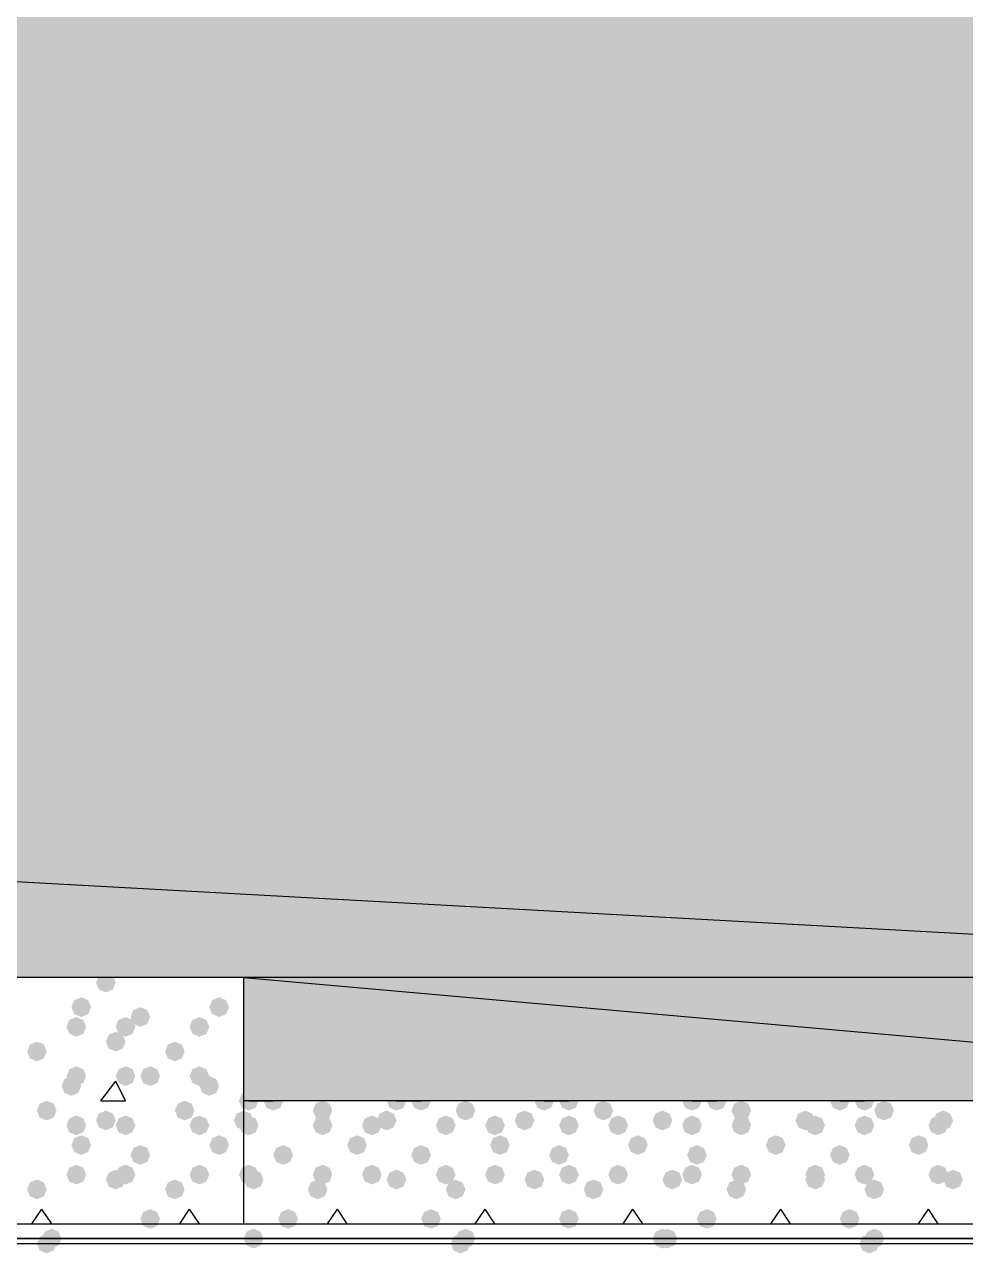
# Model space of a CAD drawing. Header units: millimetres. Extents: x 0 to 420, y 0 to 297.
# Drawn here: x 364.68 to 372.77, y 82.55 to 93.11 of the extents above; entities that cross this region are included whole.
import ezdxf

# ---------------------------------------------------------------- set-up
doc = ezdxf.new("R2010")
doc.units = ezdxf.units.MM
doc.layers.get('0').update_dxf_attribs({"linetype": 'CONTINUOUS'})

msp = doc.modelspace()

# ---------------------------------------------------------------- hatches: boundary and pattern name
at = {"true_color": 0x000008}
h = msp.add_hatch(color=0, dxfattribs=at)
h.paths.add_polyline_path([(379.603, 103.970667), (33.528, 103.970667), (379.603, 84.920667)], flags=0)
h.paths.add_polyline_path([(33.528, 103.970667), (379.603, 84.920667), (33.528, 84.920667)], flags=0)
at = {"true_color": 0x000007}
for points in [[(365.463667, 84.878333), (365.438796, 84.818537), (365.379, 84.793667), (365.319204, 84.818537), (365.294333, 84.878333), (365.319204, 84.938129), (365.379, 84.963), (365.438796, 84.938129)], [(365.252, 84.666667), (365.227129, 84.606871), (365.167333, 84.582), (365.107538, 84.606871), (365.082667, 84.666667), (365.107537, 84.726462), (365.167333, 84.751333), (365.227129, 84.726463)], [(366.437333, 84.666667), (366.412462, 84.606871), (366.352667, 84.582), (366.292871, 84.606871), (366.268, 84.666667), (366.292871, 84.726462), (366.352667, 84.751333), (366.412462, 84.726463)], [(365.76, 84.582), (365.735129, 84.522204), (365.675333, 84.497333), (365.615537, 84.522204), (365.590667, 84.582), (365.615537, 84.641796), (365.675333, 84.666667), (365.735129, 84.641796)], [(365.209667, 84.497333), (365.184796, 84.437537), (365.125, 84.412667), (365.065204, 84.437537), (365.040333, 84.497333), (365.065204, 84.557129), (365.125, 84.582), (365.184796, 84.557129)], [(365.633, 84.497333), (365.608129, 84.437537), (365.548333, 84.412667), (365.488538, 84.437537), (365.463667, 84.497333), (365.488537, 84.557129), (365.548333, 84.582), (365.608129, 84.557129)], [(366.268, 84.497333), (366.243129, 84.437537), (366.183333, 84.412667), (366.123538, 84.437537), (366.098667, 84.497333), (366.123537, 84.557129), (366.183333, 84.582), (366.243129, 84.557129)], [(365.548333, 84.370333), (365.523462, 84.310538), (365.463667, 84.285667), (365.403871, 84.310538), (365.379, 84.370333), (365.403871, 84.430129), (365.463667, 84.455), (365.523462, 84.430129)], [(364.871, 84.285667), (364.846129, 84.225871), (364.786333, 84.201), (364.726537, 84.225871), (364.701667, 84.285667), (364.726537, 84.345462), (364.786333, 84.370333), (364.846129, 84.345463)], [(366.056333, 84.285667), (366.031462, 84.225871), (365.971667, 84.201), (365.911871, 84.225871), (365.887, 84.285667), (365.911871, 84.345462), (365.971667, 84.370333), (366.031462, 84.345463)], [(365.209667, 84.074), (365.184796, 84.014204), (365.125, 83.989333), (365.065204, 84.014204), (365.040333, 84.074), (365.065204, 84.133796), (365.125, 84.158667), (365.184796, 84.133796)], [(365.633, 84.074), (365.608129, 84.014204), (365.548333, 83.989333), (365.488538, 84.014204), (365.463667, 84.074), (365.488537, 84.133796), (365.548333, 84.158667), (365.608129, 84.133796)], [(365.844667, 84.074), (365.819796, 84.014204), (365.76, 83.989333), (365.700204, 84.014204), (365.675333, 84.074), (365.700204, 84.133796), (365.76, 84.158667), (365.819796, 84.133796)], [(366.268, 84.074), (366.243129, 84.014204), (366.183333, 83.989333), (366.123538, 84.014204), (366.098667, 84.074), (366.123537, 84.133796), (366.183333, 84.158667), (366.243129, 84.133796)], [(365.167333, 83.989333), (365.142462, 83.929537), (365.082667, 83.904667), (365.022871, 83.929537), (364.998, 83.989333), (365.022871, 84.049129), (365.082667, 84.074), (365.142462, 84.049129)], [(366.352667, 83.989333), (366.327796, 83.929537), (366.268, 83.904667), (366.208204, 83.929537), (366.183333, 83.989333), (366.208204, 84.049129), (366.268, 84.074), (366.327796, 84.049129)], [(364.955667, 83.777667), (364.930796, 83.717871), (364.871, 83.693), (364.811204, 83.717871), (364.786333, 83.777667), (364.811204, 83.837462), (364.871, 83.862333), (364.930796, 83.837463)], [(365.463667, 83.693), (365.438796, 83.633204), (365.379, 83.608333), (365.319204, 83.633204), (365.294333, 83.693), (365.319204, 83.752796), (365.379, 83.777667), (365.438796, 83.752796)], [(366.141, 83.777667), (366.116129, 83.717871), (366.056333, 83.693), (365.996537, 83.717871), (365.971667, 83.777667), (365.996537, 83.837462), (366.056333, 83.862333), (366.116129, 83.837463)], [(365.209667, 83.650667), (365.184796, 83.590871), (365.125, 83.566), (365.065204, 83.590871), (365.040333, 83.650667), (365.065204, 83.710462), (365.125, 83.735333), (365.184796, 83.710463)], [(365.633, 83.650667), (365.608129, 83.590871), (365.548333, 83.566), (365.488538, 83.590871), (365.463667, 83.650667), (365.488537, 83.710462), (365.548333, 83.735333), (365.608129, 83.710463)], [(366.268, 83.650667), (366.243129, 83.590871), (366.183333, 83.566), (366.123538, 83.590871), (366.098667, 83.650667), (366.123537, 83.710462), (366.183333, 83.735333), (366.243129, 83.710463)], [(365.252, 83.481333), (365.227129, 83.421537), (365.167333, 83.396667), (365.107538, 83.421537), (365.082667, 83.481333), (365.107537, 83.541129), (365.167333, 83.566), (365.227129, 83.541129)], [(366.437333, 83.481333), (366.412462, 83.421537), (366.352667, 83.396667), (366.292871, 83.421537), (366.268, 83.481333), (366.292871, 83.541129), (366.352667, 83.566), (366.412462, 83.541129)], [(365.76, 83.396667), (365.735129, 83.336871), (365.675333, 83.312), (365.615537, 83.336871), (365.590667, 83.396667), (365.615537, 83.456462), (365.675333, 83.481333), (365.735129, 83.456463)], [(365.209667, 83.227333), (365.184796, 83.167537), (365.125, 83.142667), (365.065204, 83.167537), (365.040333, 83.227333), (365.065204, 83.287129), (365.125, 83.312), (365.184796, 83.287129)], [(365.548333, 83.185), (365.523462, 83.125204), (365.463667, 83.100333), (365.403871, 83.125204), (365.379, 83.185), (365.403871, 83.244796), (365.463667, 83.269667), (365.523462, 83.244796)], [(365.633, 83.227333), (365.608129, 83.167537), (365.548333, 83.142667), (365.488538, 83.167537), (365.463667, 83.227333), (365.488537, 83.287129), (365.548333, 83.312), (365.608129, 83.287129)], [(366.268, 83.227333), (366.243129, 83.167537), (366.183333, 83.142667), (366.123538, 83.167537), (366.098667, 83.227333), (366.123537, 83.287129), (366.183333, 83.312), (366.243129, 83.287129)], [(364.871, 83.100333), (364.846129, 83.040538), (364.786333, 83.015667), (364.726537, 83.040538), (364.701667, 83.100333), (364.726537, 83.160129), (364.786333, 83.185), (364.846129, 83.160129)], [(366.056333, 83.100333), (366.031462, 83.040538), (365.971667, 83.015667), (365.911871, 83.040538), (365.887, 83.100333), (365.911871, 83.160129), (365.971667, 83.185), (366.031462, 83.160129)], [(365.844667, 82.846333), (365.819796, 82.786537), (365.76, 82.761667), (365.700204, 82.786537), (365.675333, 82.846333), (365.700204, 82.906129), (365.76, 82.931), (365.819796, 82.906129)]]:
    msp.add_hatch(color=0, dxfattribs=at).paths.add_polyline_path(points, flags=0)
at = {"true_color": 0x000008}
h = msp.add_hatch(color=0, dxfattribs=at)
h.paths.add_polyline_path([(378.544667, 84.920667), (366.564333, 84.920667), (378.544667, 83.862333)], flags=0)
h.paths.add_polyline_path([(366.564333, 84.920667), (378.544667, 83.862333), (366.564333, 83.862333)], flags=0)
for points in [[(366.691333, 83.862333), (366.666462, 83.802537), (366.606667, 83.777667), (366.546871, 83.802537), (366.522, 83.862333), (366.546871, 83.922129), (366.606667, 83.947), (366.666462, 83.922129)], [(366.903, 83.862333), (366.878129, 83.802537), (366.818333, 83.777667), (366.758537, 83.802537), (366.733667, 83.862333), (366.758537, 83.922129), (366.818333, 83.947), (366.878129, 83.922129)], [(367.961333, 83.862333), (367.936462, 83.802537), (367.876667, 83.777667), (367.816871, 83.802537), (367.792, 83.862333), (367.816871, 83.922129), (367.876667, 83.947), (367.936462, 83.922129)], [(368.173, 83.862333), (368.148129, 83.802537), (368.088333, 83.777667), (368.028537, 83.802537), (368.003667, 83.862333), (368.028537, 83.922129), (368.088333, 83.947), (368.148129, 83.922129)], [(369.231333, 83.862333), (369.206462, 83.802537), (369.146667, 83.777667), (369.086871, 83.802537), (369.062, 83.862333), (369.086871, 83.922129), (369.146667, 83.947), (369.206462, 83.922129)], [(369.443, 83.862333), (369.418129, 83.802537), (369.358333, 83.777667), (369.298537, 83.802537), (369.273667, 83.862333), (369.298537, 83.922129), (369.358333, 83.947), (369.418129, 83.922129)], [(370.501333, 83.862333), (370.476462, 83.802537), (370.416667, 83.777667), (370.356871, 83.802537), (370.332, 83.862333), (370.356871, 83.922129), (370.416667, 83.947), (370.476462, 83.922129)], [(370.713, 83.862333), (370.688129, 83.802537), (370.628333, 83.777667), (370.568537, 83.802537), (370.543667, 83.862333), (370.568537, 83.922129), (370.628333, 83.947), (370.688129, 83.922129)], [(371.771333, 83.862333), (371.746463, 83.802537), (371.686667, 83.777667), (371.626871, 83.802537), (371.602, 83.862333), (371.626871, 83.922129), (371.686667, 83.947), (371.746462, 83.922129)], [(371.983, 83.862333), (371.958129, 83.802537), (371.898333, 83.777667), (371.838538, 83.802537), (371.813667, 83.862333), (371.838537, 83.922129), (371.898333, 83.947), (371.958129, 83.922129)], [(366.649, 83.693), (366.624129, 83.633204), (366.564333, 83.608333), (366.504537, 83.633204), (366.479667, 83.693), (366.504537, 83.752796), (366.564333, 83.777667), (366.624129, 83.752796)], [(367.326333, 83.777667), (367.301462, 83.717871), (367.241667, 83.693), (367.181871, 83.717871), (367.157, 83.777667), (367.181871, 83.837462), (367.241667, 83.862333), (367.301462, 83.837463)], [(367.876667, 83.693), (367.851796, 83.633204), (367.792, 83.608333), (367.732204, 83.633204), (367.707333, 83.693), (367.732204, 83.752796), (367.792, 83.777667), (367.851796, 83.752796)], [(368.554, 83.777667), (368.529129, 83.717871), (368.469333, 83.693), (368.409537, 83.717871), (368.384667, 83.777667), (368.409537, 83.837462), (368.469333, 83.862333), (368.529129, 83.837463)], [(369.062, 83.693), (369.037129, 83.633204), (368.977333, 83.608333), (368.917537, 83.633204), (368.892667, 83.693), (368.917537, 83.752796), (368.977333, 83.777667), (369.037129, 83.752796)], [(369.739333, 83.777667), (369.714462, 83.717871), (369.654667, 83.693), (369.594871, 83.717871), (369.57, 83.777667), (369.594871, 83.837462), (369.654667, 83.862333), (369.714462, 83.837463)], [(370.247333, 83.693), (370.222462, 83.633204), (370.162667, 83.608333), (370.102871, 83.633204), (370.078, 83.693), (370.102871, 83.752796), (370.162667, 83.777667), (370.222462, 83.752796)], [(370.924667, 83.777667), (370.899796, 83.717871), (370.84, 83.693), (370.780204, 83.717871), (370.755333, 83.777667), (370.780204, 83.837462), (370.84, 83.862333), (370.899796, 83.837463)], [(371.475, 83.693), (371.450129, 83.633204), (371.390333, 83.608333), (371.330537, 83.633204), (371.305667, 83.693), (371.330537, 83.752796), (371.390333, 83.777667), (371.450129, 83.752796)], [(372.152333, 83.777667), (372.127462, 83.717871), (372.067667, 83.693), (372.007871, 83.717871), (371.983, 83.777667), (372.007871, 83.837462), (372.067667, 83.862333), (372.127462, 83.837463)], [(372.660333, 83.693), (372.635463, 83.633204), (372.575667, 83.608333), (372.515871, 83.633204), (372.491, 83.693), (372.515871, 83.752796), (372.575667, 83.777667), (372.635462, 83.752796)], [(366.691333, 83.650667), (366.666462, 83.590871), (366.606667, 83.566), (366.546871, 83.590871), (366.522, 83.650667), (366.546871, 83.710462), (366.606667, 83.735333), (366.666462, 83.710463)], [(367.326333, 83.650667), (367.301462, 83.590871), (367.241667, 83.566), (367.181871, 83.590871), (367.157, 83.650667), (367.181871, 83.710462), (367.241667, 83.735333), (367.301462, 83.710463)], [(367.749667, 83.650667), (367.724796, 83.590871), (367.665, 83.566), (367.605204, 83.590871), (367.580333, 83.650667), (367.605204, 83.710462), (367.665, 83.735333), (367.724796, 83.710463)], [(368.384667, 83.650667), (368.359796, 83.590871), (368.3, 83.566), (368.240204, 83.590871), (368.215333, 83.650667), (368.240204, 83.710462), (368.3, 83.735333), (368.359796, 83.710463)], [(368.808, 83.650667), (368.783129, 83.590871), (368.723333, 83.566), (368.663537, 83.590871), (368.638667, 83.650667), (368.663537, 83.710462), (368.723333, 83.735333), (368.783129, 83.710463)], [(369.443, 83.650667), (369.418129, 83.590871), (369.358333, 83.566), (369.298537, 83.590871), (369.273667, 83.650667), (369.298537, 83.710462), (369.358333, 83.735333), (369.418129, 83.710463)], [(369.866333, 83.650667), (369.841462, 83.590871), (369.781667, 83.566), (369.721871, 83.590871), (369.697, 83.650667), (369.721871, 83.710462), (369.781667, 83.735333), (369.841462, 83.710463)], [(370.501333, 83.650667), (370.476462, 83.590871), (370.416667, 83.566), (370.356871, 83.590871), (370.332, 83.650667), (370.356871, 83.710462), (370.416667, 83.735333), (370.476462, 83.710463)], [(370.924667, 83.650667), (370.899796, 83.590871), (370.84, 83.566), (370.780204, 83.590871), (370.755333, 83.650667), (370.780204, 83.710462), (370.84, 83.735333), (370.899796, 83.710463)], [(371.559667, 83.650667), (371.534796, 83.590871), (371.475, 83.566), (371.415204, 83.590871), (371.390333, 83.650667), (371.415204, 83.710462), (371.475, 83.735333), (371.534796, 83.710463)], [(371.983, 83.650667), (371.958129, 83.590871), (371.898333, 83.566), (371.838538, 83.590871), (371.813667, 83.650667), (371.838537, 83.710462), (371.898333, 83.735333), (371.958129, 83.710463)], [(372.618, 83.650667), (372.593129, 83.590871), (372.533333, 83.566), (372.473538, 83.590871), (372.448667, 83.650667), (372.473537, 83.710462), (372.533333, 83.735333), (372.593129, 83.710463)], [(367.622667, 83.481333), (367.597796, 83.421537), (367.538, 83.396667), (367.478204, 83.421537), (367.453333, 83.481333), (367.478204, 83.541129), (367.538, 83.566), (367.597796, 83.541129)], [(368.850333, 83.481333), (368.825462, 83.421537), (368.765667, 83.396667), (368.705871, 83.421537), (368.681, 83.481333), (368.705871, 83.541129), (368.765667, 83.566), (368.825462, 83.541129)], [(370.035667, 83.481333), (370.010796, 83.421537), (369.951, 83.396667), (369.891204, 83.421537), (369.866333, 83.481333), (369.891204, 83.541129), (369.951, 83.566), (370.010796, 83.541129)], [(371.221, 83.481333), (371.196129, 83.421537), (371.136333, 83.396667), (371.076537, 83.421537), (371.051667, 83.481333), (371.076537, 83.541129), (371.136333, 83.566), (371.196129, 83.541129)], [(372.448667, 83.481333), (372.423796, 83.421537), (372.364, 83.396667), (372.304204, 83.421537), (372.279333, 83.481333), (372.304204, 83.541129), (372.364, 83.566), (372.423796, 83.541129)], [(366.987667, 83.396667), (366.962796, 83.336871), (366.903, 83.312), (366.843204, 83.336871), (366.818333, 83.396667), (366.843204, 83.456462), (366.903, 83.481333), (366.962796, 83.456463)], [(368.173, 83.396667), (368.148129, 83.336871), (368.088333, 83.312), (368.028537, 83.336871), (368.003667, 83.396667), (368.028537, 83.456462), (368.088333, 83.481333), (368.148129, 83.456463)], [(369.358333, 83.396667), (369.333463, 83.336871), (369.273667, 83.312), (369.213871, 83.336871), (369.189, 83.396667), (369.213871, 83.456462), (369.273667, 83.481333), (369.333462, 83.456463)], [(370.543667, 83.396667), (370.518796, 83.336871), (370.459, 83.312), (370.399204, 83.336871), (370.374333, 83.396667), (370.399204, 83.456462), (370.459, 83.481333), (370.518796, 83.456463)], [(371.771333, 83.396667), (371.746463, 83.336871), (371.686667, 83.312), (371.626871, 83.336871), (371.602, 83.396667), (371.626871, 83.456462), (371.686667, 83.481333), (371.746462, 83.456463)], [(366.691333, 83.227333), (366.666462, 83.167537), (366.606667, 83.142667), (366.546871, 83.167537), (366.522, 83.227333), (366.546871, 83.287129), (366.606667, 83.312), (366.666462, 83.287129)], [(366.733667, 83.185), (366.708796, 83.125204), (366.649, 83.100333), (366.589204, 83.125204), (366.564333, 83.185), (366.589204, 83.244796), (366.649, 83.269667), (366.708796, 83.244796)], [(367.326333, 83.227333), (367.301462, 83.167537), (367.241667, 83.142667), (367.181871, 83.167537), (367.157, 83.227333), (367.181871, 83.287129), (367.241667, 83.312), (367.301462, 83.287129)], [(367.749667, 83.227333), (367.724796, 83.167537), (367.665, 83.142667), (367.605204, 83.167537), (367.580333, 83.227333), (367.605204, 83.287129), (367.665, 83.312), (367.724796, 83.287129)], [(367.961333, 83.185), (367.936462, 83.125204), (367.876667, 83.100333), (367.816871, 83.125204), (367.792, 83.185), (367.816871, 83.244796), (367.876667, 83.269667), (367.936462, 83.244796)], [(368.384667, 83.227333), (368.359796, 83.167537), (368.3, 83.142667), (368.240204, 83.167537), (368.215333, 83.227333), (368.240204, 83.287129), (368.3, 83.312), (368.359796, 83.287129)], [(368.808, 83.227333), (368.783129, 83.167537), (368.723333, 83.142667), (368.663537, 83.167537), (368.638667, 83.227333), (368.663537, 83.287129), (368.723333, 83.312), (368.783129, 83.287129)], [(369.146667, 83.185), (369.121796, 83.125204), (369.062, 83.100333), (369.002204, 83.125204), (368.977333, 83.185), (369.002204, 83.244796), (369.062, 83.269667), (369.121796, 83.244796)], [(369.443, 83.227333), (369.418129, 83.167537), (369.358333, 83.142667), (369.298537, 83.167537), (369.273667, 83.227333), (369.298537, 83.287129), (369.358333, 83.312), (369.418129, 83.287129)], [(369.866333, 83.227333), (369.841462, 83.167537), (369.781667, 83.142667), (369.721871, 83.167537), (369.697, 83.227333), (369.721871, 83.287129), (369.781667, 83.312), (369.841462, 83.287129)], [(370.332, 83.185), (370.307129, 83.125204), (370.247333, 83.100333), (370.187538, 83.125204), (370.162667, 83.185), (370.187537, 83.244796), (370.247333, 83.269667), (370.307129, 83.244796)], [(370.501333, 83.227333), (370.476462, 83.167537), (370.416667, 83.142667), (370.356871, 83.167537), (370.332, 83.227333), (370.356871, 83.287129), (370.416667, 83.312), (370.476462, 83.287129)], [(370.924667, 83.227333), (370.899796, 83.167537), (370.84, 83.142667), (370.780204, 83.167537), (370.755333, 83.227333), (370.780204, 83.287129), (370.84, 83.312), (370.899796, 83.287129)], [(371.559667, 83.227333), (371.534796, 83.167537), (371.475, 83.142667), (371.415204, 83.167537), (371.390333, 83.227333), (371.415204, 83.287129), (371.475, 83.312), (371.534796, 83.287129)], [(371.559667, 83.185), (371.534796, 83.125204), (371.475, 83.100333), (371.415204, 83.125204), (371.390333, 83.185), (371.415204, 83.244796), (371.475, 83.269667), (371.534796, 83.244796)], [(371.983, 83.227333), (371.958129, 83.167537), (371.898333, 83.142667), (371.838538, 83.167537), (371.813667, 83.227333), (371.838537, 83.287129), (371.898333, 83.312), (371.958129, 83.287129)], [(372.618, 83.227333), (372.593129, 83.167537), (372.533333, 83.142667), (372.473538, 83.167537), (372.448667, 83.227333), (372.473537, 83.287129), (372.533333, 83.312), (372.593129, 83.287129)], [(372.745, 83.185), (372.720129, 83.125204), (372.660333, 83.100333), (372.600537, 83.125204), (372.575667, 83.185), (372.600537, 83.244796), (372.660333, 83.269667), (372.720129, 83.244796)], [(367.284, 83.100333), (367.259129, 83.040538), (367.199333, 83.015667), (367.139537, 83.040538), (367.114667, 83.100333), (367.139537, 83.160129), (367.199333, 83.185), (367.259129, 83.160129)], [(368.469333, 83.100333), (368.444462, 83.040538), (368.384667, 83.015667), (368.324871, 83.040538), (368.3, 83.100333), (368.324871, 83.160129), (368.384667, 83.185), (368.444462, 83.160129)], [(369.654667, 83.100333), (369.629796, 83.040538), (369.57, 83.015667), (369.510204, 83.040538), (369.485333, 83.100333), (369.510204, 83.160129), (369.57, 83.185), (369.629796, 83.160129)], [(370.882333, 83.100333), (370.857462, 83.040538), (370.797667, 83.015667), (370.737871, 83.040538), (370.713, 83.100333), (370.737871, 83.160129), (370.797667, 83.185), (370.857462, 83.160129)], [(372.067667, 83.100333), (372.042796, 83.040538), (371.983, 83.015667), (371.923204, 83.040538), (371.898333, 83.100333), (371.923204, 83.160129), (371.983, 83.185), (372.042796, 83.160129)], [(367.03, 82.846333), (367.005129, 82.786537), (366.945333, 82.761667), (366.885538, 82.786537), (366.860667, 82.846333), (366.885537, 82.906129), (366.945333, 82.931), (367.005129, 82.906129)], [(368.257667, 82.846333), (368.232796, 82.786537), (368.173, 82.761667), (368.113204, 82.786537), (368.088333, 82.846333), (368.113204, 82.906129), (368.173, 82.931), (368.232796, 82.906129)], [(369.443, 82.846333), (369.418129, 82.786537), (369.358333, 82.761667), (369.298537, 82.786537), (369.273667, 82.846333), (369.298537, 82.906129), (369.358333, 82.931), (369.418129, 82.906129)], [(370.628333, 82.846333), (370.603462, 82.786537), (370.543667, 82.761667), (370.483871, 82.786537), (370.459, 82.846333), (370.483871, 82.906129), (370.543667, 82.931), (370.603462, 82.906129)], [(371.856, 82.846333), (371.831129, 82.786537), (371.771333, 82.761667), (371.711537, 82.786537), (371.686667, 82.846333), (371.711537, 82.906129), (371.771333, 82.931), (371.831129, 82.906129)]]:
    msp.add_hatch(color=0, dxfattribs=at).paths.add_polyline_path(points, flags=0)
at = {"true_color": 0x0000fe}
for points in [[(364.955667, 82.634667), (364.930796, 82.574871), (364.871, 82.55), (364.811204, 82.574871), (364.786333, 82.634667), (364.811204, 82.694462), (364.871, 82.719333), (364.930796, 82.694463)], [(364.998, 82.677), (364.973129, 82.617204), (364.913333, 82.592333), (364.853538, 82.617204), (364.828667, 82.677), (364.853537, 82.736796), (364.913333, 82.761667), (364.973129, 82.736796)], [(366.733667, 82.677), (366.708796, 82.617204), (366.649, 82.592333), (366.589204, 82.617204), (366.564333, 82.677), (366.589204, 82.736796), (366.649, 82.761667), (366.708796, 82.736796)], [(366.733667, 82.677), (366.708796, 82.617204), (366.649, 82.592333), (366.589204, 82.617204), (366.564333, 82.677), (366.589204, 82.736796), (366.649, 82.761667), (366.708796, 82.736796)], [(368.511667, 82.634667), (368.486796, 82.574871), (368.427, 82.55), (368.367204, 82.574871), (368.342333, 82.634667), (368.367204, 82.694462), (368.427, 82.719333), (368.486796, 82.694463)], [(368.554, 82.677), (368.529129, 82.617204), (368.469333, 82.592333), (368.409537, 82.617204), (368.384667, 82.677), (368.409537, 82.736796), (368.469333, 82.761667), (368.529129, 82.736796)], [(370.247333, 82.677), (370.222462, 82.617204), (370.162667, 82.592333), (370.102871, 82.617204), (370.078, 82.677), (370.102871, 82.736796), (370.162667, 82.761667), (370.222462, 82.736796)], [(370.289667, 82.677), (370.264796, 82.617204), (370.205, 82.592333), (370.145204, 82.617204), (370.120333, 82.677), (370.145204, 82.736796), (370.205, 82.761667), (370.264796, 82.736796)], [(372.025333, 82.634667), (372.000463, 82.574871), (371.940667, 82.55), (371.880871, 82.574871), (371.856, 82.634667), (371.880871, 82.694462), (371.940667, 82.719333), (372.000462, 82.694463)], [(372.067667, 82.677), (372.042796, 82.617204), (371.983, 82.592333), (371.923204, 82.617204), (371.898333, 82.677), (371.923204, 82.736796), (371.983, 82.761667), (372.042796, 82.736796)]]:
    msp.add_hatch(color=0, dxfattribs=at).paths.add_polyline_path(points, flags=0)

# ---------------------------------------------------------------- linework, layer by layer
at = {"color": 0, "true_color": 0x000008}
for points in [[(379.603, 103.970667), (33.528, 103.970667), (379.603, 84.920667)], [(33.528, 103.970667), (379.603, 84.920667), (33.528, 84.920667)], [(378.544667, 84.920667), (366.564333, 84.920667), (378.544667, 83.862333)], [(366.564333, 84.920667), (378.544667, 83.862333), (366.564333, 83.862333)]]:
    msp.add_lwpolyline(points, close=True, dxfattribs=at)
at = {"color": 0, "true_color": 0x000007}
for points in [[(364.447667, 84.920667), (364.447667, 82.804), (366.564333, 82.804), (366.564333, 84.920667)], [(32.342667, 82.677), (380.788333, 82.677)], [(380.788333, 82.677), (32.342667, 82.677)]]:
    msp.add_lwpolyline(points, close=True, dxfattribs=at)
for points in [[(365.336667, 83.862333), (365.463667, 84.031667)], [(365.548333, 83.862333), (365.463667, 84.031667)], [(365.336667, 83.862333), (365.548333, 83.862333)], [(378.544667, 83.862333), (366.564333, 83.862333)], [(364.744, 82.804), (364.828667, 82.931)], [(364.913333, 82.804), (364.828667, 82.931)], [(366.014, 82.804), (366.098667, 82.931)], [(366.183333, 82.804), (366.098667, 82.931)], [(366.564333, 82.804), (378.544667, 82.804)], [(32.300333, 82.677), (380.788333, 82.677), (32.300333, 82.634667), (380.788333, 82.634667)], [(380.788333, 82.677), (32.342667, 82.677), (32.300333, 82.677)], [(32.300333, 82.634667), (380.830667, 82.634667), (380.830667, 82.677)], [(32.342667, 82.677), (380.788333, 82.677), (32.342667, 82.677), (380.788333, 82.677)], [(380.788333, 82.677), (32.342667, 82.677)], [(380.788333, 82.677), (32.342667, 82.677)]]:
    msp.add_lwpolyline(points, dxfattribs=at)
at = {"color": 0, "true_color": 0x000008}
for points in [[(366.606667, 83.862333), (366.818333, 83.862333)], [(367.876667, 83.862333), (368.088333, 83.862333)], [(369.146667, 83.862333), (369.358333, 83.862333)], [(370.416667, 83.862333), (370.628333, 83.862333)], [(371.686667, 83.862333), (371.898333, 83.862333)], [(367.284, 82.804), (367.368667, 82.931)], [(367.453333, 82.804), (367.368667, 82.931)], [(368.554, 82.804), (368.638667, 82.931)], [(368.723333, 82.804), (368.638667, 82.931)], [(369.824, 82.804), (369.908667, 82.931)], [(369.993333, 82.804), (369.908667, 82.931)], [(371.094, 82.804), (371.178667, 82.931)], [(371.263333, 82.804), (371.178667, 82.931)], [(372.364, 82.804), (372.448667, 82.931)], [(372.533333, 82.804), (372.448667, 82.931)]]:
    msp.add_lwpolyline(points, dxfattribs=at)

doc.saveas('drawing.dxf')
